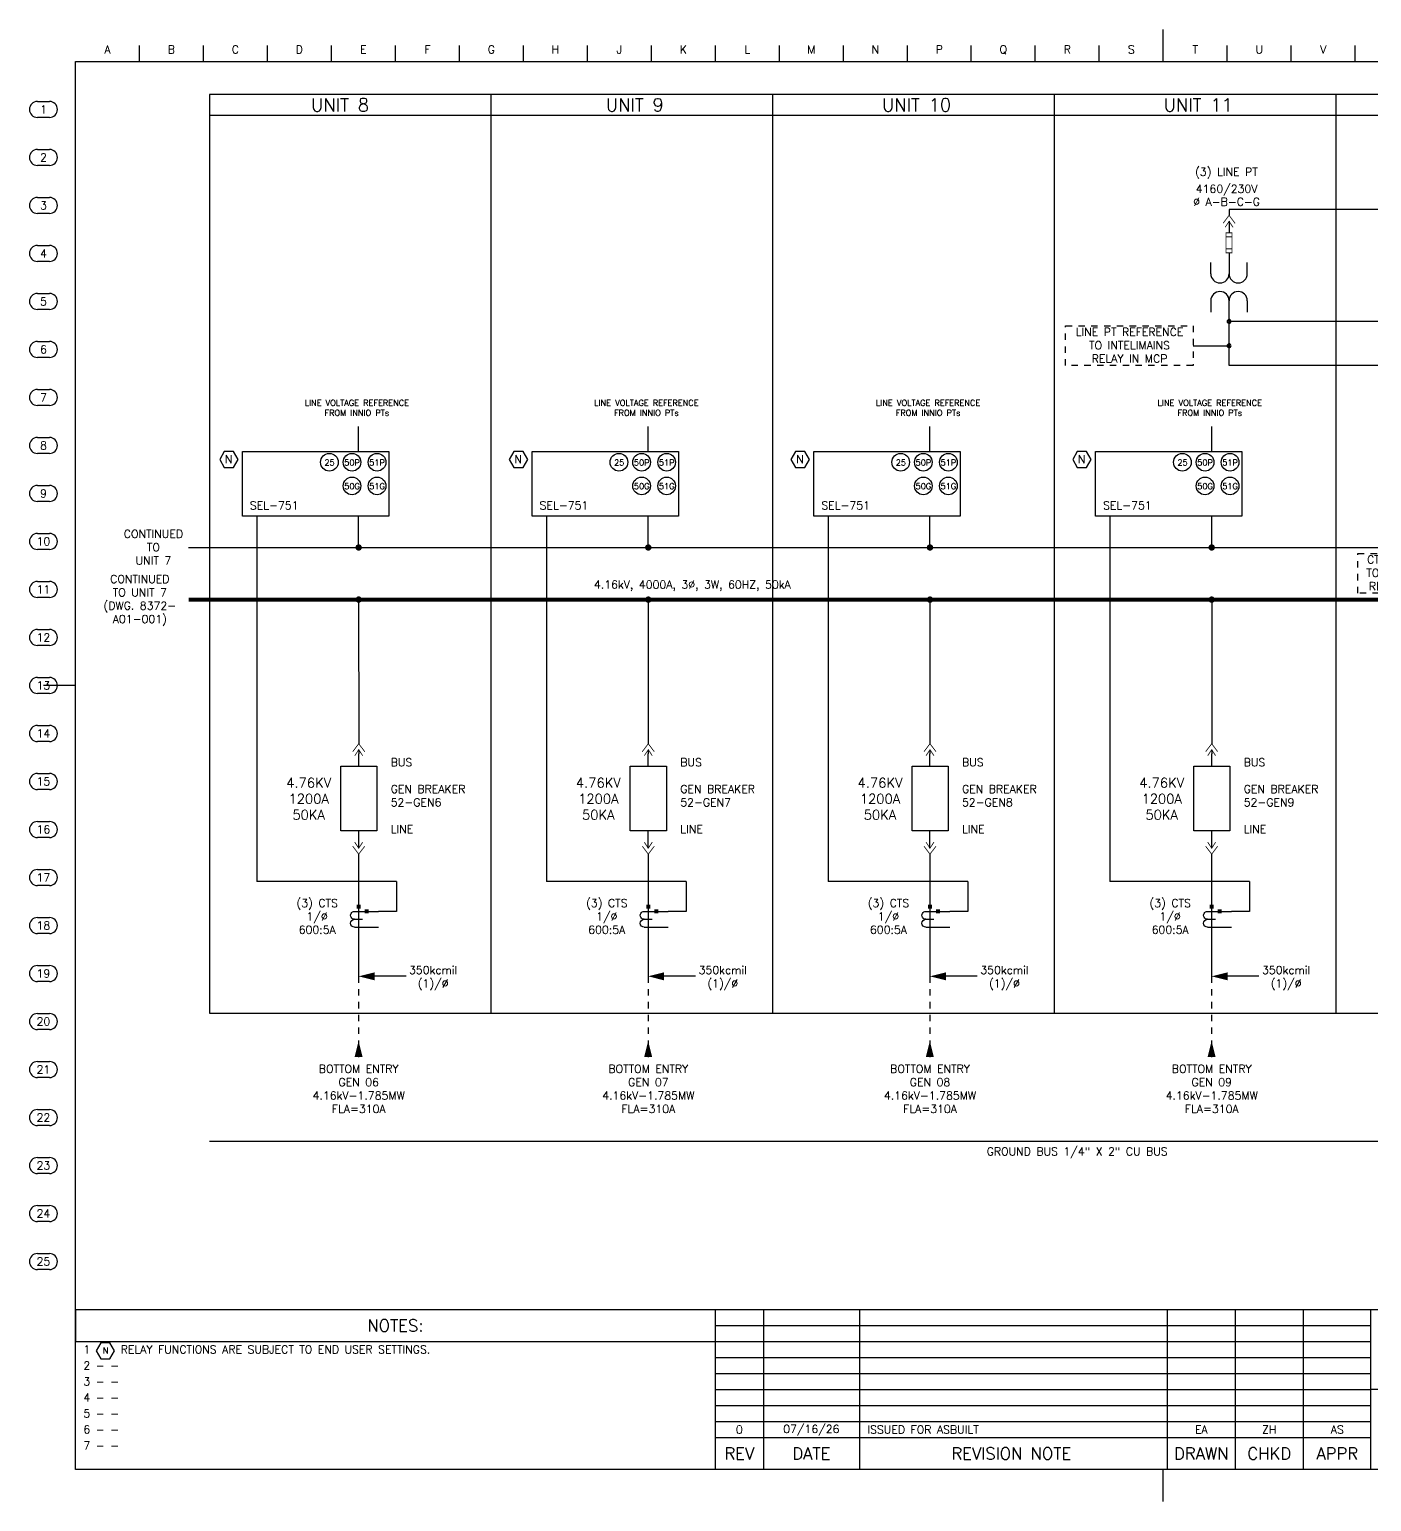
# Model space of a CAD drawing. Header units: inches. Extents: x -0.7 to 34.5, y -0.5 to 22.5.
# Drawn here: x -0.72 to 20.25, y -0.5 to 22.5 of the extents above; entities that cross this region are included whole.
import ezdxf
from ezdxf.enums import TextEntityAlignment as Align

# ---------------------------------------------------------------- set-up
doc = ezdxf.new("R2010")
doc.units = ezdxf.units.IN
doc.header["$MEASUREMENT"] = 0
doc.linetypes.add('HIDDEN', pattern=[0.375, 0.25, -0.125])
for name, color, linetype in [('BM', 5, 'Continuous'), ('INFORBORDER', 3, 'Continuous'), ('OBJ', 3, 'Continuous'), ('SYMS', 7, 'Continuous'), ('TEXT', 3, 'Continuous'), ('TEXT2', 8, 'Continuous'), ('WIRES', 7, 'Continuous')]:
    doc.layers.add(name, color=color, linetype=linetype)
doc.styles.get("Standard").update_dxf_attribs({"font": 'ROMANS.SHX'})
doc.styles.add('TITLEBLK', font='romans.shx')
doc.styles.add('WD', font='txt')

# ---------------------------------------------------------------- blocks, each defined once
blk = doc.blocks.new('IOM_TITLE_BLOCK_BORDER')
at = {"layer": 'INFORBORDER', "color": 5}
for p, q in [((17, 22), (17, 22.5)), ((1, 22), (1, 22.25)), ((2, 22), (2, 22.25)), ((3, 22), (3, 22.25)), ((4, 22), (4, 22.25)), ((5, 22), (5, 22.25)), ((6, 22), (6, 22.25)), ((7, 22), (7, 22.25)), ((8, 22), (8, 22.25)), ((9, 22), (9, 22.25)), ((10, 22), (10, 22.25)), ((11, 22), (11, 22.25)), ((12, 22), (12, 22.25)), ((13, 22), (13, 22.25)), ((14, 22), (14, 22.25)), ((15, 22), (15, 22.25)), ((16, 22), (16, 22.25)), ((18, 22), (18, 22.25)), ((19, 22), (19, 22.25)), ((20, 22), (20, 22.25)), ((21, 22), (21, 22.25)), ((22, 22), (22, 22.25)), ((23, 22), (23, 22.25)), ((24, 22), (24, 22.25)), ((25, 22), (25, 22.25)), ((26, 22), (26, 22.25)), ((27, 22), (27, 22.25)), ((28, 22), (28, 22.25)), ((29, 22), (29, 22.25)), ((30, 22), (30, 22.25)), ((31, 22), (31, 22.25)), ((32, 22), (32, 22.25)), ((33, 22), (33, 22.25)), ((0, 0), (0, 22)), ((0, 22), (34, 22)), ((34, 22), (34, 0)), ((0, 12.25), (-0.5, 12.25)), ((34.5, 12.25), (34, 12.25)), ((34, 0), (0, 0)), ((17, -0.5), (17, 0))]:
    blk.add_line(p, q, dxfattribs=at)
at = {"color": 7, "ltscale": 0.2}
for s, p in [('A', (0.5, 22.125)), ('B', (1.5, 22.125)), ('C', (2.5, 22.125)), ('D', (3.5, 22.125)), ('E', (4.5, 22.125)), ('F', (5.5, 22.125)), ('G', (6.5, 22.125)), ('H', (7.5, 22.125)), ('J', (8.5, 22.125)), ('K', (9.5, 22.125)), ('L', (10.5, 22.125)), ('M', (11.5, 22.125)), ('N', (12.5, 22.125)), ('P', (13.5, 22.125)), ('Q', (14.5, 22.125)), ('R', (15.5, 22.125)), ('S', (16.5, 22.125)), ('T', (17.5, 22.125)), ('U', (18.5, 22.125)), ('V', (19.5, 22.125)), ('W', (20.5, 22.125)), ('X', (21.5, 22.125)), ('Y', (22.5, 22.125)), ('Z', (23.5, 22.125)), ('AA', (24.5, 22.125)), ('AB', (25.5, 22.125)), ('AC', (26.5, 22.125)), ('AD', (27.5, 22.125)), ('AE', (28.5, 22.125)), ('AF', (29.5, 22.125)), ('AG', (30.5, 22.125)), ('AH', (31.5, 22.125)), ('AJ', (32.5, 22.125)), ('AK', (33.5, 22.125))]:
    blk.add_text(s, height=0.125, dxfattribs=at).set_placement(p, align=Align.CENTER)
blk = doc.blocks.new('LINEREF_ENCASEMENT')
for p, q in [((-0.09375, 0), (0.09375, 0)), ((0.09375, -0.25), (-0.09375, -0.25))]:
    blk.add_line(p, q)
for centre, start, end in [((-0.09375, -0.125), 90, 270), ((0.09375, -0.125), 270, 90)]:
    blk.add_arc(centre, 0.125, start, end)
blk = doc.blocks.new('WD_MLRH')
at = {"style": 'WD'}
blk.add_attdef('RUNGFIRST', text='', height=0.125, dxfattribs=at).set_placement((-0.25, 0), align=Align.MIDDLE_RIGHT)
at = {"style": 'WD', "flags": 1}
for tag, p in [('RUNGHORV', (-0.25, -0.127)), ('RUNGDIST', (-0.25, -0.2)), ('RUNGCNT', (-0.25, -0.237)), ('RUNGINC', (-0.25, -0.163)), ('WIRE-START', (-0.25, -0.356)), ('WIRE-GSUF', (-0.25, -0.396)), ('WIREMODE', (-0.25, -0.281)), ('PH3SPACE', (-0.25, -0.437)), ('WIREFMT', (-0.25, -0.321))]:
    blk.add_attdef(tag, text='', height=0.025, dxfattribs=at).set_placement(p, align=Align.RIGHT)
blk = doc.blocks.new('VC01PJ_1-')
blk.add_line((0, -0.031), (0, -0.094))
for points in [[(-0.094, -0.062, 0.0125, 0.0125, 0), (0, 0.062, 0.0125, 0.0125, 0), (0.094, -0.062, 0, 0, 0)], [(0.062, -0.125, 0.0125, 0.0125, 0), (0, -0.031, 0.0125, 0.0125, 0), (-0.062, -0.125, 0, 0, 0)]]:
    blk.add_lwpolyline(points, format="xyseb")
at = {"linetype": 'Continuous', "style": 'WD', "width": 0.85, "flags": 8}
blk.add_attdef('TERM01', text='', height=0.125, dxfattribs=at).set_placement((-0.055, 0.113), align=Align.RIGHT)
at = {"style": 'WD', "width": 0.85}
for tag, p in [('INST', (0.219, 0.25)), ('TAG1', (0.221, -0.092)), ('LOC', (0.219, 0.078)), ('DESC1', (0.219, -0.266)), ('DESC2', (0.219, -0.438)), ('DESC3', (0.219, -0.609))]:
    blk.add_attdef(tag, p, '', height=0.125, dxfattribs=at)
at = {"style": 'WD'}
for tag, p, height, flags in [('FAMILY', (-0.132, 0.064), 0.01, 9), ('X2TERM01', (0, 0.062), 0.0125, 1), ('X2TERMDESC01', (0.026, 0.042), 0.01, 1), ('X8TERM02', (0, -0.094), 0.0125, 1), ('X8TERMDESC02', (0.013, -0.115), 0.01, 1)]:
    blk.add_attdef(tag, p, '', height=height, dxfattribs=dict(at, flags=flags))
at = {"linetype": 'Continuous', "style": 'WD', "flags": 9}
for tag, p in [('MFG', (-0.109, 0)), ('CAT', (-0.107, 0.019)), ('ASSYCODE', (-0.109, -0.014))]:
    blk.add_attdef(tag, text='', height=0.01, dxfattribs=at).set_placement(p, align=Align.CENTER)
at = {"linetype": 'Continuous', "style": 'WD', "width": 0.85, "flags": 8}
blk.add_attdef('TERM02', text='', height=0.125, dxfattribs=at).set_placement((-0.041, -0.151), align=Align.TOP_RIGHT)
at = {"color": 7, "style": 'WD', "flags": 1}
blk.add_attdef('WDTYPE', (-0.237, -0.081), '', height=0.01, dxfattribs=at)
at = {"style": 'WD', "flags": 9}
blk.add_attdef('WDBLKNAM', text='', height=0.01, dxfattribs=at).set_placement((-0.16, -0.106), align=Align.RIGHT)
at = {"style": 'WD'}
for tag, p in [('X4LINK', (-0.125, -0.062)), ('X1LINK', (0.125, -0.062))]:
    blk.add_attdef(tag, p, '', height=0.01, dxfattribs=at)
blk = doc.blocks.new('1LCT1A')
at = {"layer": 'OBJ'}
for p, q in [((-0.062, 0.323), (0.312, 0.323)), ((-0.062, 0.198), (0.062, 0.198)), ((-0.062, 0.075), (0.312, 0.075))]:
    blk.add_line(p, q, dxfattribs=at)
for centre, radius, start, end in [((-0.062, 0.261), 0.0625, 90, 270), ((-0.063, 0.137), 0.0618, 89.3683, 270.6317)]:
    blk.add_arc(centre, radius, start, end, dxfattribs=at)
for points in [[(-0.031, -0.031), (-0.031, 0.031), (0.031, -0.031), (0.031, 0.031)], [(0.094, 0.042), (0.094, 0.105), (0.156, 0.042), (0.156, 0.105)]]:
    blk.add_solid(points, dxfattribs=at)
blk = doc.blocks.new('CSHEXA')
for p, q in [((-0.072, 0.124), (-0.144, 0)), ((-0.144, 0), (-0.072, -0.124)), ((0.072, 0.124), (-0.072, 0.124)), ((0.144, 0), (0.072, 0.124)), ((0.072, -0.124), (0.144, 0)), ((-0.072, -0.124), (0.072, -0.124))]:
    blk.add_line(p, q)
blk = doc.blocks.new('WD1005')
at = {"layer": 'OBJ', "const_width": 0.05}
blk.add_lwpolyline([(-0.025, 0, 1), (0.025, 0, 1)], format="xyb", close=True, dxfattribs=at)
blk = doc.blocks.new('HC01PJ_1-')
blk.add_line((0.031, 0), (0.094, 0))
for points in [[(0.062, -0.094, 0.0125, 0.0125, 0), (-0.062, 0, 0.0125, 0.0125, 0), (0.062, 0.094, 0, 0, 0)], [(0.125, 0.062, 0.0125, 0.0125, 0), (0.031, 0, 0.0125, 0.0125, 0), (0.125, -0.062, 0, 0, 0)]]:
    blk.add_lwpolyline(points, format="xyseb")
at = {"style": 'WD', "width": 0.85}
for tag, p in [('INST', (-0.012, 0.467)), ('TAG1', (-0.01, 0.125)), ('LOC', (-0.012, 0.295)), ('DESC1', (-0.01, -0.344)), ('DESC2', (-0.01, -0.516)), ('DESC3', (-0.01, -0.687))]:
    blk.add_attdef(tag, text='', height=0.125, dxfattribs=at).set_placement(p, align=Align.CENTER)
at = {"style": 'WD', "flags": 9}
blk.add_attdef('WDTYPE', text='', height=0.01, dxfattribs=at).set_placement((-0.221, 0.075), align=Align.RIGHT)
at = {"style": 'WD'}
for tag, p, flags in [('X4TERMDESC01', (-0.094, 0.031), 1), ('X1TERMDESC02', (0.125, 0.031), 1), ('FAMILY', (0.206, 0.131), 9)]:
    blk.add_attdef(tag, p, '', height=0.01, dxfattribs=dict(at, flags=flags))
at = {"color": 7, "style": 'WD', "flags": 1}
for tag, p in [('X4TERM01', (-0.062, 0)), ('X1TERM02', (0.094, 0))]:
    blk.add_attdef(tag, p, '', height=0.0125, dxfattribs=at)
at = {"style": 'WD'}
for tag, p in [('X2LINK', (0, 0.094)), ('X8LINK', (0, -0.094))]:
    blk.add_attdef(tag, p, '', height=0.01, dxfattribs=at)
at = {"linetype": 'Continuous', "style": 'WD', "flags": 9}
for tag, p in [('ASSYCODE', (0.219, 0.062)), ('MFG', (0.228, 0.089)), ('CAT', (0.23, 0.108))]:
    blk.add_attdef(tag, text='', height=0.01, dxfattribs=at).set_placement(p, align=Align.CENTER)
at = {"linetype": 'Continuous', "style": 'WD', "flags": 8}
blk.add_attdef('TERM01', text='', height=0.125, dxfattribs=at).set_placement((-0.104, -0.031), align=Align.TOP_RIGHT)
blk.add_attdef('TERM02', text='', height=0.125, dxfattribs=at).set_placement((0.146, -0.031), align=Align.TOP_LEFT)
blk = doc.blocks.new('WDDOT')
for radius in [0.03, 0.0187, 0.00929]:
    blk.add_circle((0, 0), radius)
blk = doc.blocks.new('NOTES')
at = {"layer": 'TEXT', "color": 8}
for tag, p in [('NOTE1', (0.55, -0.686)), ('NOTE2', (0.55, -0.936)), ('NOTE3', (0.55, -1.186)), ('NOTE4', (0.55, -1.436)), ('NOTE5', (0.55, -1.686)), ('NOTE6', (0.55, -1.936)), ('NOTE7', (0.55, -2.186))]:
    blk.add_attdef(tag, text='', height=0.125, dxfattribs=at).set_placement(p, align=Align.MIDDLE)
blk = doc.blocks.new('REVISION')
at = {"color": 3, "ltscale": 0.2}
for tag, p in [('REVISIONH', (2.368, -0.188)), ('REVISIONG', (2.368, -0.438)), ('REVISIONF', (2.368, -0.688)), ('REVISIONE', (2.368, -0.938)), ('REVISIOND', (2.368, -1.188)), ('REVISIONC', (2.368, -1.438)), ('REVISIONB', (2.368, -1.696)), ('REVISIONA', (2.375, -1.938))]:
    blk.add_attdef(tag, p, '', height=0.125, dxfattribs=at)
at = {"layer": 'TEXT', "style": 'TITLEBLK'}
for tag, p in [('REVH', (0.368, -0.125)), ('DATEH', (1.493, -0.125)), ('DRAWNH', (7.594, -0.125)), ('CHKDH', (8.656, -0.125)), ('APPRH', (9.719, -0.125)), ('REVG', (0.368, -0.375)), ('DATEG', (1.493, -0.375)), ('DRAWNG', (7.594, -0.375)), ('CHKDG', (8.656, -0.375)), ('APPRG', (9.719, -0.375)), ('REVF', (0.368, -0.625)), ('DATEF', (1.493, -0.625)), ('DRAWNF', (7.594, -0.625)), ('CHKDF', (8.656, -0.625)), ('APPRF', (9.719, -0.625)), ('REVE', (0.368, -0.875)), ('DATEE', (1.493, -0.875)), ('DRAWNE', (7.594, -0.875)), ('CHKDE', (8.656, -0.875)), ('APPRE', (9.719, -0.875)), ('REVD', (0.368, -1.125)), ('DATED', (1.493, -1.125)), ('DRAWND', (7.594, -1.125)), ('CHKDD', (8.656, -1.125)), ('APPRD', (9.719, -1.125)), ('REVC', (0.368, -1.375)), ('DATEC', (1.493, -1.375)), ('DRAWNC', (7.594, -1.375)), ('CHKDC', (8.656, -1.375)), ('APPRC', (9.719, -1.375)), ('REVB', (0.368, -1.625)), ('DATEB', (1.493, -1.639)), ('DRAWNB', (7.594, -1.625)), ('CHKDB', (8.656, -1.639)), ('APPRB', (9.719, -1.639)), ('REVA', (0.375, -1.875)), ('DATEA', (1.5, -1.875)), ('DRAWNA', (7.594, -1.875)), ('CHKDA', (8.656, -1.875)), ('APPRA', (9.719, -1.875))]:
    blk.add_attdef(tag, text='', height=0.125, dxfattribs=at).set_placement(p, align=Align.MIDDLE)

msp = doc.modelspace()

# ---------------------------------------------------------------- linework, layer by layer
at = {"color": 4, "ltscale": 0.2}
for p, q in [((33.292, 21.485), (2.093, 21.485)), ((2.093, 21.485), (2.093, 7.133)), ((6.495, 7.133), (6.495, 21.485)), ((10.897, 7.133), (10.897, 21.485)), ((15.299, 7.133), (15.299, 21.485)), ((19.701, 7.133), (19.701, 21.485)), ((2.093, 21.163), (33.292, 21.163)), ((2.093, 7.133), (33.292, 7.133))]:
    msp.add_line(p, q, dxfattribs=at)
at = {"color": 7, "ltscale": 0.2}
for p, q in [((22.158, 19.685), (18.028, 19.685)), ((18.028, 19.685), (18.028, 19.596)), ((23.228, 17.938), (18.028, 17.938)), ((17.465, 17.558), (18.028, 17.558)), ((20.552, 17.247), (18.028, 17.247)), ((4.426, 15.904), (4.426, 16.298)), ((8.952, 15.904), (8.952, 16.298)), ((13.354, 15.904), (13.354, 16.298)), ((17.756, 15.904), (17.756, 16.298)), ((2.834, 14.893), (2.834, 9.187)), ((4.426, 14.406), (4.426, 14.893)), ((7.36, 14.893), (7.36, 9.187)), ((8.952, 14.406), (8.952, 14.893)), ((11.762, 14.893), (11.762, 9.187)), ((13.354, 14.406), (13.354, 14.893)), ((16.164, 14.893), (16.164, 9.187)), ((17.756, 14.406), (17.756, 14.893)), ((1.768, 14.406), (31.42, 14.41)), ((4.427, 10.989), (4.427, 11.184)), ((8.952, 10.989), (8.952, 11.184)), ((13.354, 10.989), (13.354, 11.184)), ((17.756, 10.989), (17.756, 11.184)), ((4.427, 9.771), (4.427, 9.981)), ((8.952, 9.771), (8.952, 9.981)), ((13.354, 9.771), (13.354, 9.981)), ((17.756, 9.771), (17.756, 9.981)), ((4.425, 9.615), (4.425, 7.706)), ((8.951, 9.615), (8.95, 7.706)), ((13.353, 9.615), (13.352, 7.706)), ((17.755, 9.615), (17.754, 7.706)), ((5.019, 9.187), (2.834, 9.187)), ((5.019, 9.187), (5.019, 8.721)), ((9.544, 9.187), (7.36, 9.187)), ((9.544, 9.187), (9.544, 8.721)), ((13.946, 9.187), (11.762, 9.187)), ((13.946, 9.187), (13.946, 8.721)), ((18.348, 9.187), (16.164, 9.187)), ((18.348, 9.187), (18.348, 8.721)), ((5.019, 8.721), (4.737, 8.721)), ((9.544, 8.721), (9.263, 8.721)), ((13.946, 8.721), (13.665, 8.721)), ((18.348, 8.721), (18.067, 8.721)), ((5.166, 7.706), (4.675, 7.706)), ((9.691, 7.706), (9.2, 7.706)), ((14.093, 7.706), (13.602, 7.706)), ((18.495, 7.706), (18.004, 7.706)), ((32.229, 5.124), (2.093, 5.124))]:
    msp.add_line(p, q, dxfattribs=at)
for p, q in [((17.743, 18.682), (17.743, 18.86)), ((18.313, 18.682), (18.313, 18.86)), ((17.743, 18.262), (17.743, 18.084)), ((18.313, 18.262), (18.313, 18.084))]:
    msp.add_line(p, q)
at = {"color": 7, "linetype": 'HIDDEN', "ltscale": 0.2}
for p, q in [((4.425, 7.706), (4.425, 6.445)), ((8.95, 7.706), (8.95, 6.445)), ((13.352, 7.706), (13.352, 6.445)), ((17.754, 7.706), (17.754, 6.445))]:
    msp.add_line(p, q, dxfattribs=at)
at = {"const_width": 0.0125}
msp.add_lwpolyline([(18.075, 19.322), (18.075, 19.01), (17.981, 19.01), (17.981, 19.322)], close=True, dxfattribs=at)
for points in [[(18.075, 19.26), (17.981, 19.26)], [(18.075, 19.072), (17.981, 19.072)]]:
    msp.add_lwpolyline(points, dxfattribs=at)
at = {"color": 7, "linetype": 'HIDDEN', "ltscale": 0.2}
for points in [[(15.474, 17.868), (17.465, 17.868), (17.465, 17.248), (15.474, 17.248), (15.474, 17.868)], [(20.04, 14.312), (21.57, 14.312), (21.57, 13.692), (20.04, 13.692), (20.04, 14.312)]]:
    msp.add_lwpolyline(points, dxfattribs=at)
at = {"color": 7, "ltscale": 0.2}
for points in [[(2.612, 15.904), (4.9, 15.904), (4.9, 14.893), (2.612, 14.893), (2.612, 15.904)], [(7.138, 15.904), (9.425, 15.904), (9.425, 14.893), (7.138, 14.893), (7.138, 15.904)], [(11.54, 15.904), (13.827, 15.904), (13.827, 14.893), (11.54, 14.893), (11.54, 15.904)], [(15.942, 15.904), (18.229, 15.904), (18.229, 14.893), (15.942, 14.893), (15.942, 15.904)]]:
    msp.add_lwpolyline(points, dxfattribs=at)
for points in [[(1.768, 13.592, 0.0625, 0.0625, 0), (30.35, 13.592, 0.125, 0.125, 0)], [(4.425, 7.706, 0, 0.125, 0), (4.675, 7.706, 0.125, 0.125, 0)], [(8.95, 7.706, 0, 0.125, 0), (9.2, 7.706, 0.125, 0.125, 0)], [(13.352, 7.706, 0, 0.125, 0), (13.602, 7.706, 0.125, 0.125, 0)], [(17.754, 7.706, 0, 0.125, 0), (18.004, 7.706, 0.125, 0.125, 0)], [(4.425, 6.695, 0, 0.125, 0), (4.425, 6.445, 0.125, 0.125, 0)], [(8.95, 6.695, 0, 0.125, 0), (8.95, 6.445, 0.125, 0.125, 0)], [(13.352, 6.695, 0, 0.125, 0), (13.352, 6.445, 0.125, 0.125, 0)], [(17.754, 6.695, 0, 0.125, 0), (17.754, 6.445, 0.125, 0.125, 0)]]:
    msp.add_lwpolyline(points, format="xyseb", dxfattribs=at)
for points in [[(4.145, 10.989), (4.708, 10.989), (4.708, 9.981), (4.145, 9.981)], [(8.671, 10.989), (9.234, 10.989), (9.234, 9.981), (8.671, 9.981)], [(13.073, 10.989), (13.636, 10.989), (13.636, 9.981), (13.073, 9.981)], [(17.475, 10.989), (18.038, 10.989), (18.038, 9.981), (17.475, 9.981)]]:
    msp.add_lwpolyline(points, close=True, dxfattribs=at)
at = {"color": 5, "ltscale": 0.2}
msp.add_lwpolyline([(0, 2.5), (0, 2), (10, 2), (10, 2.5)], dxfattribs=at)
at = {"color": 7, "ltscale": 0.2}
for centre in [(3.968, 15.738), (4.322, 15.738), (4.713, 15.738), (8.494, 15.738), (8.848, 15.738), (9.239, 15.738), (12.896, 15.738), (13.25, 15.738), (13.641, 15.738), (17.298, 15.738), (17.652, 15.738), (18.043, 15.738), (4.322, 15.368), (4.713, 15.368), (8.848, 15.368), (9.239, 15.368), (13.25, 15.368), (13.641, 15.368), (17.652, 15.368), (18.043, 15.368)]:
    msp.add_circle(centre, 0.138, dxfattribs=at)
for centre, start, end in [((17.885, 18.682), 180, 0), ((18.17, 18.682), 180, 0), ((17.885, 18.262), 0, 180), ((18.17, 18.262), 0, 180)]:
    msp.add_arc(centre, 0.143, start, end)
at = {"layer": 'INFORBORDER', "color": 5}
for p, q in [((0, 2.5), (34, 2.5)), ((10, 0), (10, 2.5)), ((20.243, 0), (20.243, 2.5)), ((20.243, 1.254), (27.134, 1.254))]:
    msp.add_line(p, q, dxfattribs=at)
at = {"layer": 'INFORBORDER', "color": 51}
for p, q in [((10.75, 2.5), (10.75, 0)), ((12.25, 2.5), (12.25, 0)), ((17.062, 2.5), (17.062, 0)), ((18.125, 2.5), (18.125, 0)), ((19.188, 2.5), (19.188, 0)), ((10, 2.25), (20.243, 2.25)), ((10, 2), (20.243, 2)), ((10, 1.75), (20.243, 1.75)), ((10, 1.5), (20.243, 1.5)), ((10, 1.25), (20.243, 1.25)), ((10, 1), (20.243, 1)), ((10, 0.75), (20.243, 0.75))]:
    msp.add_line(p, q, dxfattribs=at)
at = {"layer": 'INFORBORDER', "color": 240}
msp.add_line((10, 0.499), (20.243, 0.499), dxfattribs=at)
at = {"layer": 'WIRES', "color": 7, "ltscale": 0.2}
for p, q in [((18.028, 19.439), (18.028, 19.322)), ((18.028, 19.01), (18.028, 18.682)), ((18.028, 17.247), (18.028, 18.265)), ((4.426, 13.593), (4.427, 11.34)), ((8.952, 13.594), (8.952, 11.34)), ((13.354, 13.595), (13.354, 11.34)), ((17.756, 13.596), (17.756, 11.34))]:
    msp.add_line(p, q, dxfattribs=at)

# ---------------------------------------------------------------- block references
at = {"color": 7, "ltscale": 0.2}
msp.add_blockref('IOM_TITLE_BLOCK_BORDER', (0, 0), dxfattribs=at)
msp.add_blockref('LINEREF_ENCASEMENT', (-0.5, 21.375))
at = {"color": 8, "ltscale": 0.2}
ref = msp.add_blockref('WD_MLRH', (-0.5, 21.188), dxfattribs=at)
ref.add_attrib('RUNGFIRST', '1', dxfattribs={"height": 0.125}).set_placement((-0.5, 21.188), align=Align.CENTER)
at = {"color": 7}
for p in [(-0.5, 20.625), (-0.5, 19.875), (-0.5, 19.125), (-0.5, 18.375), (-0.5, 17.625), (-0.5, 16.875), (-0.5, 16.125), (-0.5, 15.375), (-0.5, 14.625), (-0.5, 13.875), (-0.5, 13.125), (-0.5, 12.375), (-0.5, 11.625), (-0.5, 10.875), (-0.5, 10.125), (-0.5, 9.375), (-0.5, 8.625), (-0.5, 7.875), (-0.5, 7.125), (-0.5, 6.375), (-0.5, 5.625), (-0.5, 4.875), (-0.5, 4.125), (-0.5, 3.375)]:
    msp.add_blockref('LINEREF_ENCASEMENT', p, dxfattribs=at)
at = {"color": 0, "linetype": 'Continuous', "xscale": -1, "rotation": 180}
for p in [(4.426, 14.406), (8.952, 14.406), (13.354, 14.406), (17.756, 14.406), (4.426, 13.593), (8.952, 13.592), (13.354, 13.592), (17.756, 13.592)]:
    msp.add_blockref('WD1005', p, dxfattribs=at)
at = {"xscale": -0.9996, "yscale": 0.9996, "zscale": 0.9996, "rotation": 180}
for p in [(4.425, 8.796), (8.951, 8.796), (13.353, 8.796), (17.755, 8.796)]:
    msp.add_blockref('1LCT1A', p, dxfattribs=at)
at = {"color": 7}
ref = msp.add_blockref('NOTES', (0, 2.5), dxfattribs=at)
ref.add_attrib('NOTE1', '1     RELAY FUNCTIONS ARE SUBJECT TO END USER SETTINGS.', (0.125, 1.814), dxfattribs={"layer": 'TEXT', "color": 8, "height": 0.125})
ref.add_attrib('NOTE2', '2 - -', (0.125, 1.564), dxfattribs={"layer": 'TEXT', "color": 8, "height": 0.125})
ref.add_attrib('NOTE3', '3 - -', (0.125, 1.314), dxfattribs={"layer": 'TEXT', "color": 8, "height": 0.125})
ref.add_attrib('NOTE4', '4 - -', (0.125, 1.064), dxfattribs={"layer": 'TEXT', "color": 8, "height": 0.125})
ref.add_attrib('NOTE5', '5 - -', (0.125, 0.814), dxfattribs={"layer": 'TEXT', "color": 8, "height": 0.125})
ref.add_attrib('NOTE6', '6 - -', (0.125, 0.564), dxfattribs={"layer": 'TEXT', "color": 8, "height": 0.125})
ref.add_attrib('NOTE7', '7 - -', (0.125, 0.314), dxfattribs={"layer": 'TEXT', "color": 8, "height": 0.125})
at = {"color": 8}
msp.add_blockref('REVISION', (10, 2.5), dxfattribs=at).add_auto_attribs({'REVA': '0', 'DATEA': '07/16/26', 'REVISIONA': 'ISSUED FOR ASBUILT', 'DRAWNA': 'EA', 'CHKDA': 'ZH', 'APPRA': 'AS'})
at = {"layer": 'BM'}
for p in [(2.398, 15.78), (6.924, 15.78), (11.326, 15.78), (15.728, 15.78), (0.468, 1.855)]:
    msp.add_blockref('CSHEXA', p, dxfattribs=at)
at = {"layer": 'SYMS', "color": 7, "ltscale": 0.2}
for name, p, rotation in [('HC01PJ_1-', (18.028, 19.533), 270), ('VC01PJ_1-', (4.427, 9.677), 180), ('VC01PJ_1-', (8.952, 9.677), 180), ('VC01PJ_1-', (13.354, 9.677), 180), ('VC01PJ_1-', (17.756, 9.677), 180)]:
    msp.add_blockref(name, p, dxfattribs=dict(at, rotation=rotation))
at = {"layer": 'SYMS', "color": 7, "ltscale": 0.2, "xscale": -1}
for p in [(18.028, 17.938), (18.028, 17.558)]:
    msp.add_blockref('WDDOT', p, dxfattribs=at)
at = {"layer": 'SYMS', "color": 7, "ltscale": 0.2}
for p in [(4.427, 11.278), (8.952, 11.278), (13.354, 11.278), (17.756, 11.278)]:
    msp.add_blockref('VC01PJ_1-', p, dxfattribs=at)

# ---------------------------------------------------------------- texts
at = {"color": 7, "ltscale": 0.2}
for s, height, p in [('2', 0.125, (-0.5, 20.438)), ('(3) LINE PT', 0.125, (17.986, 20.213)), ('4160/230V', 0.125, (17.989, 19.947)), ('3', 0.125, (-0.5, 19.688)), ('%%C A-B-C-G', 0.125, (17.989, 19.745)), ('4', 0.125, (-0.5, 18.938)), ('5', 0.125, (-0.5, 18.188)), ('6', 0.125, (-0.5, 17.438)), ('7', 0.125, (-0.5, 16.688)), ('8', 0.125, (-0.5, 15.938)), ('N', 0.125, (2.395, 15.722)), ('25', 0.0932, (3.971, 15.687)), ('50P', 0.0932, (4.323, 15.687)), ('51P', 0.0932, (4.714, 15.687)), ('N', 0.125, (6.92, 15.722)), ('25', 0.0932, (8.497, 15.687)), ('50P', 0.0932, (8.849, 15.687)), ('51P', 0.0932, (9.24, 15.687)), ('N', 0.125, (11.322, 15.722)), ('25', 0.0932, (12.899, 15.687)), ('50P', 0.0932, (13.251, 15.687)), ('51P', 0.0932, (13.642, 15.687)), ('N', 0.125, (15.724, 15.722)), ('25', 0.0932, (17.301, 15.687)), ('50P', 0.0932, (17.653, 15.687)), ('51P', 0.0932, (18.044, 15.687)), ('50G', 0.0932, (4.323, 15.317)), ('51G', 0.0932, (4.714, 15.317)), ('50G', 0.0932, (8.849, 15.317)), ('51G', 0.0932, (9.24, 15.317)), ('50G', 0.0932, (13.251, 15.317)), ('51G', 0.0932, (13.642, 15.317)), ('50G', 0.0932, (17.653, 15.317)), ('51G', 0.0932, (18.044, 15.317)), ('9', 0.125, (-0.5, 15.188)), ('SEL-751', 0.125, (3.106, 15.001)), ('SEL-751', 0.125, (7.634, 15.001)), ('SEL-751', 0.125, (12.036, 15.001)), ('SEL-751', 0.125, (16.438, 15.001)), ('10', 0.125, (-0.5, 14.438)), ('11', 0.125, (-0.5, 13.688)), ('12', 0.125, (-0.5, 12.938)), ('13', 0.125, (-0.5, 12.188)), ('14', 0.125, (-0.5, 11.438)), ('15', 0.125, (-0.5, 10.688)), ('16', 0.125, (-0.5, 9.938)), ('17', 0.125, (-0.5, 9.188)), ('18', 0.125, (-0.5, 8.438)), ('19', 0.125, (-0.5, 7.688)), ('20', 0.125, (-0.5, 6.938)), ('21', 0.125, (-0.5, 6.188)), ('22', 0.125, (-0.5, 5.438)), ('23', 0.125, (-0.5, 4.688)), ('24', 0.125, (-0.5, 3.938)), ('25', 0.125, (-0.5, 3.188)), ('N', 0.0932, (0.472, 1.813))]:
    msp.add_text(s, height=height, dxfattribs=at).set_placement(p, align=Align.CENTER)
for s, width, gutter_width, insert, char_height, attachment_point in [('\\pxqc;UNIT 8', 3.0581, 1.015, (2.606, 21.423), 0.20304, 1), ('\\pxqc;UNIT 9', 1.78082, 1.015, (7.851, 21.423), 0.20304, 1), ('\\pxqc;UNIT 10', 1.78082, 1.015, (12.253, 21.423), 0.20304, 1), ('\\pxqc;UNIT 11', 1.78082, 1.015, (16.655, 21.423), 0.20304, 1), ('\\pxr1,qc;LINE PT REFERENCE\\PTO INTELIMAINS\\PRELAY IN MCP', 2.04829, 0.625, (17.559, 17.836), 0.125, 3), ('\\pxqc;LINE VOLTAGE REFERENCE\\PFROM INNIO PTs', 2.104, 0.625, (3.345, 16.712), 0.0932, 1), ('\\pxqc;LINE VOLTAGE REFERENCE\\PFROM INNIO PTs', 2.104, 0.625, (7.87, 16.712), 0.0932, 1), ('\\pxqc;LINE VOLTAGE REFERENCE\\PFROM INNIO PTs', 2.104, 0.625, (12.272, 16.712), 0.0932, 1), ('\\pxqc;LINE VOLTAGE REFERENCE\\PFROM INNIO PTs', 2.104, 0.625, (16.674, 16.712), 0.0932, 1), ('\\pxr1,qc;CONTINUED\\PTO\\PUNIT 7', 1.1836, 0.625, (1.873, 14.681), 0.125, 3), ('\\pxr1,qc;CT REFERENCE\\PTO INTELIMAINS\\PRELAY IN MCP', 1.67862, 0.625, (21.706, 14.28), 0.125, 3), ('\\pxr1,qc;CONTINUED\\PTO UNIT 7\\P(DWG. 8372-\\PA01-001)', 1.45813, 0.625, (1.798, 13.976), 0.125, 3), ('\\pxr1,qc;4.16kV, 4000A, 3%%C, 3W, 60HZ, 50kA', 3.8104, 0.625, (11.608, 13.89), 0.125, 3), ('\\pxr1,ql;BUS\\P\\PGEN BREAKER\\P52-GEN6\\P\\PLINE', 2.03605, 0.625, (6.962, 11.112), 0.125, 3), ('\\pxr1,ql;BUS\\P\\PGEN BREAKER\\P52-GEN7\\P\\PLINE', 2.03605, 0.625, (11.488, 11.112), 0.125, 3), ('\\pxr1,ql;BUS\\P\\PGEN BREAKER\\P52-GEN8\\P\\PLINE', 2.03605, 0.625, (15.89, 11.112), 0.125, 3), ('\\pxr1,ql;BUS\\P\\PGEN BREAKER\\P52-GEN9\\P\\PLINE', 2.03605, 0.625, (20.292, 11.112), 0.125, 3), ('\\pxr1,qc;4.76KV\\P1200A\\P50KA', 0.88392, 0.625, (4.162, 10.805), 0.15, 3), ('\\pxr1,qc;4.76KV\\P1200A\\P50KA', 0.88392, 0.625, (8.688, 10.805), 0.15, 3), ('\\pxr1,qc;4.76KV\\P1200A\\P50KA', 0.88392, 0.625, (13.09, 10.805), 0.15, 3), ('\\pxr1,qc;4.76KV\\P1200A\\P50KA', 0.88392, 0.625, (17.492, 10.805), 0.15, 3), ('\\pxr1,qc;(3) CTS\\P1/%%C\\P600:5A', 1.23323, 0.625, (4.457, 8.913), 0.125, 3), ('\\pxr1,qc;(3) CTS\\P1/%%C\\P600:5A', 1.23323, 0.625, (8.982, 8.913), 0.125, 3), ('\\pxr1,qc;(3) CTS\\P1/%%C\\P600:5A', 1.23323, 0.625, (13.384, 8.913), 0.125, 3), ('\\pxr1,qc;(3) CTS\\P1/%%C\\P600:5A', 1.23323, 0.625, (17.786, 8.913), 0.125, 3), ('\\pxr1,qc;350kcmil\\P(1)/%%C', 1.23323, 0.625, (6.269, 7.867), 0.125, 3), ('\\pxr1,qc;350kcmil\\P(1)/%%C', 1.23323, 0.625, (10.795, 7.867), 0.125, 3), ('\\pxr1,qc;350kcmil\\P(1)/%%C', 1.23323, 0.625, (15.197, 7.867), 0.125, 3), ('\\pxr1,qc;350kcmil\\P(1)/%%C', 1.23323, 0.625, (19.599, 7.867), 0.125, 3), ('\\pxqc;BOTTOM ENTRY\\PGEN 06\\P4.16kV-1.785MW\\PFLA=310A', 1.60199, 0.625, (3.626, 6.323), 0.125, 1), ('\\pxqc;BOTTOM ENTRY\\PGEN 07\\P4.16kV-1.785MW\\PFLA=310A', 1.60199, 0.625, (8.152, 6.323), 0.125, 1), ('\\pxqc;BOTTOM ENTRY\\PGEN 08\\P4.16kV-1.785MW\\PFLA=310A', 1.60199, 0.625, (12.554, 6.323), 0.125, 1), ('\\pxqc;BOTTOM ENTRY\\PGEN 09\\P4.16kV-1.785MW\\PFLA=310A', 1.60199, 0.625, (16.956, 6.323), 0.125, 1), ('\\pxqc;GROUND BUS 1/4" X 2" CU BUS', 3.4318, 0.625, (13.938, 5.033), 0.125, 1)]:
    msp.add_mtext_dynamic_manual_height_columns(s, width=width, gutter_width=gutter_width, heights=[0], dxfattribs=dict(at, insert=insert, char_height=char_height, attachment_point=attachment_point))
at = {"layer": 'INFORBORDER', "color": 51, "style": 'TITLEBLK'}
for s, p in [('REV', (10.375, 0.25)), ('DATE', (11.5, 0.25)), ('REVISION NOTE', (14.625, 0.25)), ('DRAWN', (17.594, 0.25)), ('CHKD', (18.656, 0.25)), ('APPR', (19.719, 0.25))]:
    msp.add_text(s, height=0.1875, dxfattribs=at).set_placement(p, align=Align.MIDDLE)
at = {"layer": 'TEXT2', "color": 7}
msp.add_text('NOTES:', height=0.1875, dxfattribs=at).set_placement((5, 2.25), align=Align.MIDDLE)

doc.saveas('drawing.dxf')
